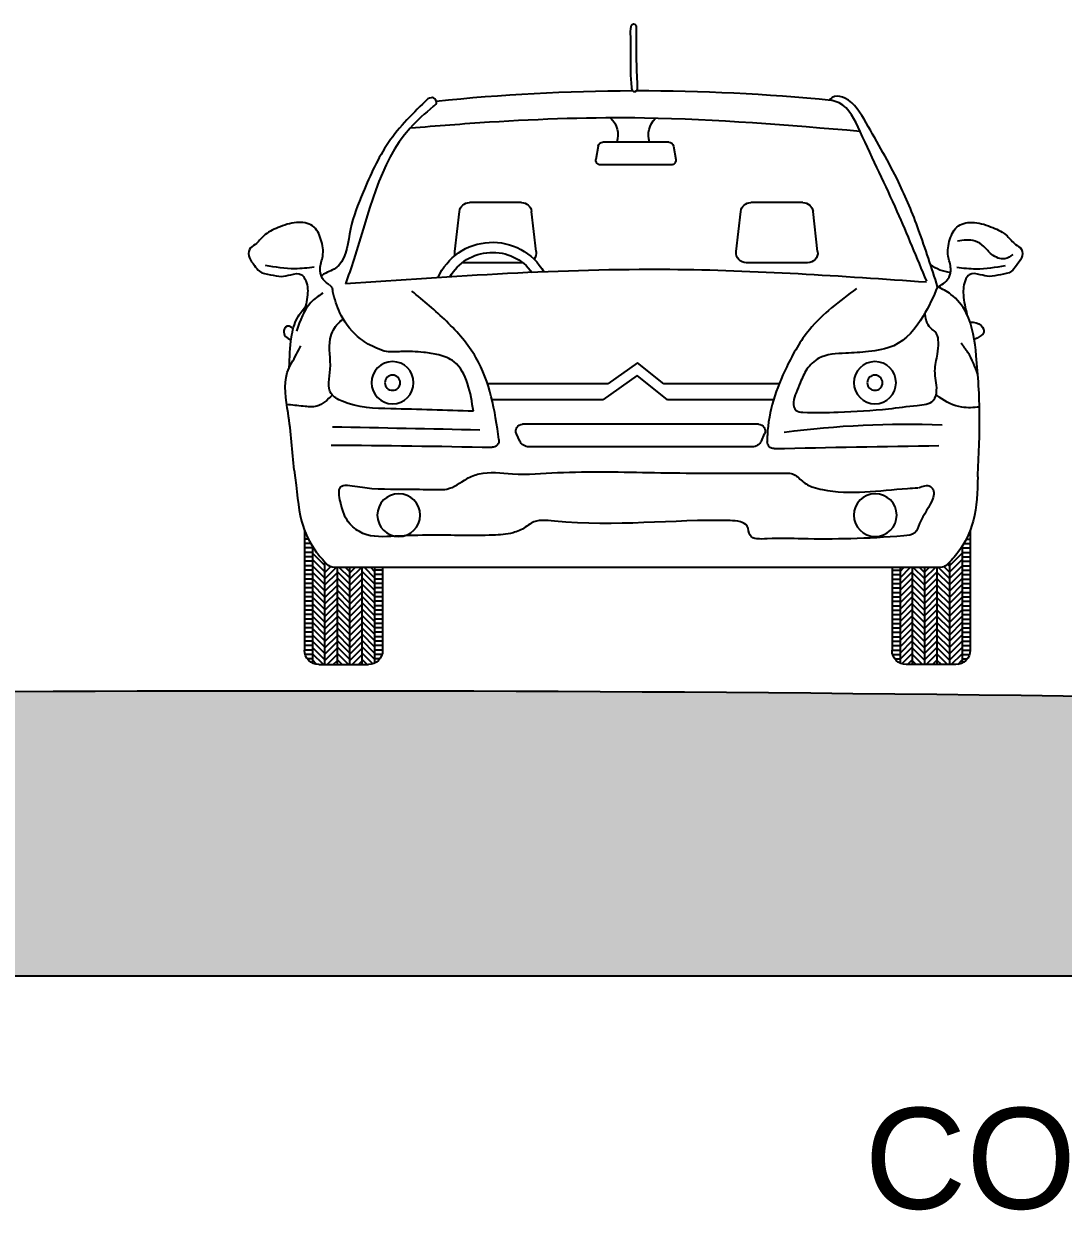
# Model space of a CAD drawing. Header units: inches. Extents: x -309 to 190, y -1585 to -1350.
# Drawn here: x -75.234 to -72.147, y -1440.254 to -1436.729 of the extents above; entities that cross this region are included whole.
import ezdxf

# ---------------------------------------------------------------- set-up
doc = ezdxf.new("R2010")
doc.units = ezdxf.units.IN
doc.header["$MEASUREMENT"] = 0
doc.layers.get('0').update_dxf_attribs({"color": 9, "linetype": 'CONTINUOUS'})
doc.layers.add('0.50', color=9, linetype='CONTINUOUS')
doc.layers.add('TEXTVENT', color=9, linetype='CONTINUOUS')
doc.styles.add('ARIAL', font='arial.ttf', dxfattribs={"height": 0.2249999940395355})

# ---------------------------------------------------------------- blocks, each defined once
blk = doc.blocks.new('*X74')
at = {"color": 0, "linetype": 'ByBlock'}
for p, q in [((19.33060135467, 4.125), (19.55594369800102, 4.125)), ((19.33060135467, 4), (19.55594369800102, 4)), ((19.33060135467, 3.875), (19.55594369800102, 3.875)), ((19.33060135467, 3.75), (19.55594369800102, 3.75)), ((19.33060135467, 3.625), (19.55594369800102, 3.625)), ((19.33060135467, 3.5), (19.55594369800102, 3.5)), ((19.33060135467, 3.375), (19.55594369800102, 3.375)), ((19.348580284076, 3.25), (19.55594369800102, 3.25)), ((19.41331365498576, 3.125), (19.55594369800102, 3.125))]:
    blk.add_line(p, q, dxfattribs=at)
blk = doc.blocks.new('Citroen forntal')
for p, q in [((-0.1227776967781438, -0.1670498579303512), (-0.1295987427072873, -0.2065731566368356)), ((-0.1090255270484022, -0.1554677771597142), (0.0871187369839959, -0.1554677771597142)), ((0.1008709067137374, -0.1670498579304933), (0.1076919526422557, -0.2065731566368356)), ((-0.1158465729776026, -0.2229020163670441), (0.0939397829125142, -0.2229020163670441)), ((-0.5073504252714544, -0.334780684394957), (-0.3525505828623636, -0.334780684394957)), ((0.3285008377501981, -0.334780684394957), (0.4833006801592888, -0.334780684394957)), ((-0.5509276680835457, -0.4805891459750456), (-0.5371522467692103, -0.3613380930142398)), ((-0.3089733400502723, -0.4805891459750456), (-0.3227487613646076, -0.3613380930142114)), ((0.2849235949381068, -0.4805891459750456), (0.2986990162524421, -0.3613380930142398)), ((0.5268779229713801, -0.4805891459750456), (0.5131025016570449, -0.3613380930142114)), ((-0.5211258465857896, -0.5140317373557935), (-0.3387751615480283, -0.5140317373557935)), ((0.3243624984798431, -0.5140317373557935), (0.4970761014736241, -0.5140317373557935)), ((-0.0942510503692802, -0.873724639415883), (-0.016126730656481, -0.8109902227406279)), ((-0.016126730656481, -0.8109902227406279), (0.0722272401638975, -0.8737246394158547)), ((-0.4365633655507395, -0.873724639415883), (-0.0942510503692802, -0.873724639415883)), ((-0.1050597332362031, -0.9208792666269972), (-0.015015038052411, -0.8485726987384509)), ((-0.015015038052411, -0.8485726987384509), (0.0868201702418219, -0.9208792666269688)), ((0.0722272401638975, -0.8737246394158547), (0.4293665825281892, -0.873724639415883)), ((-0.4200698019482161, -0.9208792666269972), (-0.1050597332362599, -0.9208792666269972)), ((0.0868201702418787, -0.9208792666269972), (0.4162755963616292, -0.9208792666269972)), ((-0.383647121972615, -1.043113049942689), (-0.3934887035309202, -1.021813883617198)), ((-0.375333149105586, -0.9934248524747886), (0.3257004181444358, -0.9934248524747602)), ((0.3340143910115216, -1.043113049942689), (0.3438559725698269, -1.021813883617198)), ((-0.3564137903344999, -1.060529503229275), (0.3067810593734066, -1.060529503229304)), ((-1.003803541660602, -1.307949410561121), (-1.003803541660602, -1.664836247683211)), ((-1.003724982708092, -1.308156586903095), (-1.003803541659863, -1.308156586903095)), ((-0.998331734236956, -1.321341841766098), (-1.003803541659863, -1.321341841766098)), ((-0.9921182729119096, -1.334527096629074), (-1.003803541659863, -1.334527096629074)), ((0.9614268521925736, -1.334527096629074), (0.9731121209405272, -1.334527096629074)), ((0.96764031351762, -1.321341841766098), (0.9731121209405272, -1.321341841766098)), ((0.9730335619887568, -1.308156586903095), (0.9731121209405272, -1.308156586903095)), ((0.9731121209412664, -1.307949410561121), (0.9731121209412664, -1.664836247683211)), ((-0.9849981518057688, -1.347712351492077), (-1.003803541659863, -1.347712351492077)), ((-0.9800339718346436, -1.360897606355081), (-1.003803541659863, -1.360897606355081)), ((-0.9800339718345868, -1.374082861218056), (-1.003803541659863, -1.374082861218056)), ((-0.9800339718346436, -1.35595662003584), (-0.9800339718346436, -1.702794352240431)), ((-0.9768837754076002, -1.360848523481593), (-0.9800339718339613, -1.35769832705526)), ((0.9461923546882643, -1.360848523481593), (0.9493425511146256, -1.35769832705526)), ((0.9493425511153076, -1.35595662003584), (0.9493425511153076, -1.702794352240431)), ((0.9493425511153076, -1.360897606355081), (0.9731121209405272, -1.360897606355081)), ((0.9493425511152508, -1.374082861218056), (0.9731121209405272, -1.374082861218056)), ((0.9543067310864329, -1.347712351492077), (0.9731121209405272, -1.347712351492077)), ((-0.9800339718345868, -1.38726811608106), (-1.003803541659863, -1.38726811608106)), ((-0.9800339718345868, -1.400453370944035), (-1.003803541659863, -1.400453370944063)), ((-0.9431297026472976, -1.413249362492337), (-0.9800339718339613, -1.376345093305843)), ((-0.9431297026472976, -1.431896128742977), (-0.9800339718339613, -1.394991859556427)), ((-0.9431297026472976, -1.707029063244789), (-0.9431297026472976, -1.402196995851767)), ((-0.9431297026459332, -1.414801542513146), (-0.9368938319822746, -1.408565671849515)), ((0.9124382819279616, -1.413249362492337), (0.9493425511146256, -1.376345093305843)), ((0.9124382819279616, -1.431896128742977), (0.9493425511146256, -1.394991859556427)), ((0.9124382819279616, -1.707029063244789), (0.9124382819279616, -1.402678692831273)), ((0.9493425511152508, -1.38726811608106), (0.9731121209405272, -1.38726811608106)), ((0.9493425511152508, -1.400453370944035), (0.9731121209405272, -1.400453370944063)), ((-0.9800339718346436, -1.413638625807038), (-1.003803541659863, -1.413638625807038)), ((-0.9800339718345868, -1.426823880670042), (-1.003803541659863, -1.426823880670042)), ((-0.9800339718346436, -1.440009135533045), (-1.003803541659863, -1.440009135533045)), ((-0.9431297026472976, -1.4506578888504), (-0.9800339718339613, -1.413753619664021)), ((-0.9431297026472976, -1.469304655101097), (-0.9800339718339613, -1.432400385914604)), ((-0.9431297026459332, -1.433448308763786), (-0.9260048757587356, -1.416323481876702)), ((-0.9431297026466154, -1.452095075015051), (-0.90970999832831, -1.418675370696917)), ((-0.9431297026466154, -1.470741841265635), (-0.9062254334599515, -1.433837572079028)), ((-0.9062254334599515, -1.707029063244789), (-0.9062254334599515, -1.418675370696917)), ((-0.8693211642719234, -1.468526128473598), (-0.9062254334599515, -1.431621859285314)), ((-0.8693211642719234, -1.449879362222759), (-0.9005251557977658, -1.418675370696917)), ((-0.8693211642719234, -1.431232595972176), (-0.8818783895470687, -1.418675370696945)), ((-0.8693211642725486, -1.707029063244789), (-0.8693211642725486, -1.418675370696917)), ((-0.8693211642725486, -1.452988595500301), (-0.8350079394691647, -1.418675370696888)), ((-0.8693211642725486, -1.434341829249717), (-0.8536547057197481, -1.418675370696917)), ((-0.8693211642725486, -1.471635361750884), (-0.8324168950857711, -1.434731092564305)), ((-0.8324168950852026, -1.707029063244789), (-0.8324168950852026, -1.418675370696917)), ((-0.7955126258966061, -1.467747601847349), (-0.8324168950845205, -1.430843332659179)), ((-0.7955126258966061, -1.44910083559651), (-0.8259380907962282, -1.418675370696917)), ((-0.7955126258966061, -1.430454069345927), (-0.8072913245455309, -1.418675370696945)), ((-0.7955126258978567, -1.418675370696917), (-0.7955126258978567, -1.702794352240431)), ((-0.7717430560706476, -1.426823880670013), (-0.7955126258966061, -1.426823880670013)), ((-0.7717430560706476, -1.440009135533017), (-0.7955126258966061, -1.440009135533017)), ((-0.7717430560718981, -1.418675370696917), (-0.7717430560718981, -1.664836247683211)), ((0.7410516353525624, -1.418675370696917), (0.7410516353525624, -1.664836247683211)), ((0.7410516353513117, -1.426823880670013), (0.7648212051772703, -1.426823880670013)), ((0.7410516353513117, -1.440009135533017), (0.7648212051772703, -1.440009135533017)), ((0.7648212051785209, -1.418675370696917), (0.7648212051785209, -1.702794352240431)), ((0.7648212051772703, -1.44910083559651), (0.7952466700768924, -1.418675370696917)), ((0.7648212051772703, -1.430454069345927), (0.7765999038261953, -1.418675370696945)), ((0.7648212051772703, -1.467747601847349), (0.8017254743651847, -1.430843332659179)), ((0.8017254743658668, -1.707029063244789), (0.8017254743658668, -1.418675370696917)), ((0.8386297435532128, -1.471635361750884), (0.8017254743664352, -1.434731092564305)), ((0.8386297435532128, -1.452988595500301), (0.8043165187498289, -1.418675370696888)), ((0.8386297435532128, -1.434341829249717), (0.8229632850004122, -1.418675370696917)), ((0.8386297435532128, -1.707029063244789), (0.8386297435532128, -1.418675370696917)), ((0.8386297435525875, -1.431232595972176), (0.8511869688277329, -1.418675370696945)), ((0.8386297435525875, -1.449879362222759), (0.8698337350784299, -1.418675370696917)), ((0.8386297435525875, -1.468526128473598), (0.8755340127406157, -1.431621859285314)), ((0.8755340127406157, -1.707029063244789), (0.8755340127406157, -1.418675370696917)), ((0.9124382819272796, -1.470741841265635), (0.8755340127406157, -1.433837572079028)), ((0.9124382819272796, -1.452095075015051), (0.8790185776089742, -1.418675370696917)), ((0.9124382819265974, -1.433448308763786), (0.895570154542156, -1.416580181379458)), ((0.9124382819279616, -1.4506578888504), (0.9493425511146256, -1.413753619664021)), ((0.9124382819279616, -1.469304655101097), (0.9493425511146256, -1.432400385914604)), ((0.9493425511153076, -1.413638625807038), (0.9731121209405272, -1.413638625807038)), ((0.9493425511152508, -1.426823880670042), (0.9731121209405272, -1.426823880670042)), ((0.9493425511153076, -1.440009135533045), (0.9731121209405272, -1.440009135533045)), ((-0.9800339718339613, -1.453194390396021), (-1.003803541659863, -1.453194390396021)), ((-0.9800339718339613, -1.466379645259024), (-1.003803541659863, -1.466379645259024)), ((-0.9800339718339613, -1.479564900121999), (-1.003803541659863, -1.479564900121999)), ((-0.9431297026472976, -1.487951421351738), (-0.9800339718339613, -1.451047152165187)), ((-0.9431297026472976, -1.506598187602179), (-0.9800339718339613, -1.469693918415799)), ((-0.9431297026466154, -1.489388607516218), (-0.9062254334598948, -1.452484338329554)), ((-0.9431297026466154, -1.508150367623812), (-0.9062254334599515, -1.471246098437319)), ((-0.8693211642719234, -1.487172894724182), (-0.9062254334600084, -1.450268625536125)), ((-0.8693211642719234, -1.505819660975021), (-0.9062254334599515, -1.468915391786737)), ((-0.8693211642725486, -1.490282128001496), (-0.8324168950857711, -1.453377858814775)), ((-0.8693211642725486, -1.508928894252079), (-0.8324168950852026, -1.472024625064733)), ((-0.7955126258966061, -1.486394368097933), (-0.8324168950845773, -1.449490098910018)), ((-0.7955126258966061, -1.505041134348516), (-0.8324168950839521, -1.46813686516117)), ((-0.7717430560706476, -1.453194390396021), (-0.7955126258966061, -1.453194390396021)), ((-0.7717430560706476, -1.466379645259024), (-0.7955126258966061, -1.466379645259024)), ((-0.7717430560706476, -1.479564900121999), (-0.7955126258966061, -1.479564900121999)), ((0.7410516353513117, -1.453194390396021), (0.7648212051772703, -1.453194390396021)), ((0.7410516353513117, -1.466379645259024), (0.7648212051772703, -1.466379645259024)), ((0.7410516353513117, -1.479564900121999), (0.7648212051772703, -1.479564900121999)), ((0.7648212051772703, -1.486394368097933), (0.8017254743652416, -1.449490098910018)), ((0.7648212051772703, -1.505041134348516), (0.8017254743646162, -1.46813686516117)), ((0.8386297435532128, -1.490282128001496), (0.8017254743664352, -1.453377858814775)), ((0.8386297435532128, -1.508928894252079), (0.8017254743658668, -1.472024625064733)), ((0.8386297435525875, -1.487172894724182), (0.8755340127406726, -1.450268625536125)), ((0.8386297435525875, -1.505819660975021), (0.8755340127406157, -1.468915391786737)), ((0.9124382819272796, -1.489388607516218), (0.8755340127405588, -1.452484338329554)), ((0.9124382819272796, -1.508150367623812), (0.8755340127406157, -1.471246098437319)), ((0.9124382819279616, -1.487951421351738), (0.9493425511146256, -1.451047152165187)), ((0.9124382819279616, -1.506598187602179), (0.9493425511146256, -1.469693918415799)), ((0.9493425511146256, -1.453194390396021), (0.9731121209405272, -1.453194390396021)), ((0.9493425511146256, -1.466379645259024), (0.9731121209405272, -1.466379645259024)), ((0.9493425511146256, -1.479564900121999), (0.9731121209405272, -1.479564900121999)), ((-0.9800339718339613, -1.492750154985003), (-1.003803541659863, -1.492750154985003)), ((-0.9800339718339613, -1.505935409848007), (-1.003803541659863, -1.505935409848007)), ((-0.9431297026472976, -1.525244953852876), (-0.9800339718339613, -1.488340684666383)), ((-0.9431297026472976, -1.543891720103516), (-0.9800339718339613, -1.506987450916966)), ((-0.9431297026466154, -1.526797133874396), (-0.9062254334599515, -1.489892864687789)), ((-0.9431297026466154, -1.545443900124979), (-0.9062254334598948, -1.508539630938315)), ((-0.8693211642719234, -1.524466427225604), (-0.9062254334600084, -1.487562158037547)), ((-0.8693211642712412, -1.543113193477125), (-0.9062254334592694, -1.506208924288841)), ((-0.8693211642725486, -1.527575660502662), (-0.8324168950857711, -1.490671391316084)), ((-0.8693211642725486, -1.546222426753274), (-0.8324168950857711, -1.509318157566553)), ((-0.7955126258972314, -1.523687900598474), (-0.8324168950851458, -1.486783631410304)), ((-0.7955126258972314, -1.542334666849058), (-0.8324168950852026, -1.505430397661143)), ((-0.7717430560706476, -1.492750154985003), (-0.7955126258966061, -1.492750154985003)), ((-0.7717430560706476, -1.505935409848007), (-0.7955126258966061, -1.505935409848007)), ((0.7410516353513117, -1.492750154985003), (0.7648212051772703, -1.492750154985003)), ((0.7410516353513117, -1.505935409848007), (0.7648212051772703, -1.505935409848007)), ((0.7648212051778956, -1.523687900598474), (0.8017254743658099, -1.486783631410304)), ((0.7648212051778956, -1.542334666849058), (0.8017254743658668, -1.505430397661143)), ((0.8386297435532128, -1.527575660502662), (0.8017254743664352, -1.490671391316084)), ((0.8386297435532128, -1.546222426753274), (0.8017254743664352, -1.509318157566553)), ((0.8386297435525875, -1.524466427225604), (0.8755340127406726, -1.487562158037547)), ((0.8386297435519054, -1.543113193477125), (0.8755340127399335, -1.506208924288841)), ((0.9124382819272796, -1.526797133874396), (0.8755340127406157, -1.489892864687789)), ((0.9124382819272796, -1.545443900124979), (0.8755340127405588, -1.508539630938315)), ((0.9124382819279616, -1.525244953852876), (0.9493425511146256, -1.488340684666383)), ((0.9124382819279616, -1.543891720103516), (0.9493425511146256, -1.506987450916966)), ((0.9493425511146256, -1.492750154985003), (0.9731121209405272, -1.492750154985003)), ((0.9493425511146256, -1.505935409848007), (0.9731121209405272, -1.505935409848007)), ((-0.9800339718339613, -1.519120664710982), (-1.003803541659863, -1.519120664710982)), ((-0.9800339718339613, -1.532305919573985), (-1.003803541659863, -1.532305919573985)), ((-0.9800339718339613, -1.545491174436961), (-1.003803541659863, -1.545491174436961)), ((-0.9431297026466154, -1.562538486354924), (-0.9800339718339613, -1.525634217167578)), ((-0.9431297026466154, -1.581185252605507), (-0.9800339718339613, -1.544280983418161)), ((-0.9431297026466154, -1.564090666375591), (-0.9062254334599515, -1.527186397189097)), ((-0.9431297026466154, -1.582737432626174), (-0.9062254334599515, -1.545833163439567)), ((-0.8693211642712412, -1.561759959727709), (-0.9062254334593262, -1.524855690539652)), ((-0.8693211642719234, -1.580406725977866), (-0.9062254334599515, -1.543502456789582)), ((-0.8693211642725486, -1.564869193003858), (-0.8324168950852026, -1.527964923816512)), ((-0.8693211642719234, -1.583515959253816), (-0.8324168950851458, -1.546611690067237)), ((-0.7955126258972314, -1.560981433099641), (-0.8324168950845773, -1.524077163912295)), ((-0.7955126258972314, -1.579628199350224), (-0.8324168950851458, -1.542723930162054)), ((-0.7717430560706476, -1.519120664710982), (-0.7955126258966061, -1.519120664710982)), ((-0.7717430560706476, -1.532305919573985), (-0.7955126258966061, -1.532305919573985)), ((-0.7717430560706476, -1.545491174436989), (-0.7955126258966061, -1.545491174436989)), ((0.7410516353513117, -1.519120664710982), (0.7648212051772703, -1.519120664710982)), ((0.7410516353513117, -1.532305919573985), (0.7648212051772703, -1.532305919573985)), ((0.7410516353513117, -1.545491174436989), (0.7648212051772703, -1.545491174436989)), ((0.7648212051778956, -1.560981433099641), (0.8017254743652416, -1.524077163912295)), ((0.7648212051778956, -1.579628199350224), (0.8017254743658099, -1.542723930162054)), ((0.8386297435532128, -1.564869193003858), (0.8017254743658668, -1.527964923816512)), ((0.8386297435525875, -1.583515959253816), (0.8017254743658099, -1.546611690067237)), ((0.8386297435519054, -1.561759959727709), (0.8755340127399904, -1.524855690539652)), ((0.8386297435525875, -1.580406725977866), (0.8755340127406157, -1.543502456789582)), ((0.9124382819272796, -1.564090666375591), (0.8755340127406157, -1.527186397189097)), ((0.9124382819272796, -1.582737432626174), (0.8755340127406157, -1.545833163439567)), ((0.9124382819272796, -1.562538486354924), (0.9493425511146256, -1.525634217167578)), ((0.9124382819272796, -1.581185252605507), (0.9493425511146256, -1.544280983418161)), ((0.9493425511146256, -1.519120664710982), (0.9731121209405272, -1.519120664710982)), ((0.9493425511146256, -1.532305919573985), (0.9731121209405272, -1.532305919573985)), ((0.9493425511146256, -1.545491174436961), (0.9731121209405272, -1.545491174436961)), ((-0.9800339718339613, -1.558676429299964), (-1.003803541659863, -1.558676429299964)), ((-0.9800339718339613, -1.571861684162968), (-1.003803541659863, -1.571861684162968)), ((-0.9800339718339613, -1.585046939025943), (-1.003803541659863, -1.585046939025943)), ((-0.9431297026466154, -1.599832018856091), (-0.9800339718339613, -1.562927749668745)), ((-0.9431297026466154, -1.618478785106702), (-0.9800339718339613, -1.581574515919328)), ((-0.9431297026466154, -1.601384198876758), (-0.9062254334598948, -1.564479929690094)), ((-0.9431297026466154, -1.620030965127369), (-0.9062254334592694, -1.583126695939995)), ((-0.8693211642719234, -1.599053492228449), (-0.9062254334600084, -1.562149223040393)), ((-0.8693211642719234, -1.617700258479032), (-0.9062254334592694, -1.580795989291686)), ((-0.8693211642719234, -1.602162725504427), (-0.8324168950851458, -1.565258456317707)), ((-0.8693211642719234, -1.620809491755011), (-0.8324168950845773, -1.583905222567665)), ((-0.7955126258972314, -1.598274965600808), (-0.8324168950852026, -1.561370696412893)), ((-0.7955126258972314, -1.616921731851391), (-0.8324168950845773, -1.580017462664045)), ((-0.7717430560706476, -1.558676429299964), (-0.7955126258966061, -1.558676429299964)), ((-0.7736395102016899, -1.571861684162968), (-0.7955126258966061, -1.571861684162968)), ((0.7410516353513117, -1.558676429299964), (0.7648212051772703, -1.558676429299964)), ((0.7429480894823542, -1.571861684162968), (0.7648212051772703, -1.571861684162968)), ((0.7648212051778956, -1.598274965600808), (0.8017254743658668, -1.561370696412893)), ((0.7648212051778956, -1.616921731851391), (0.8017254743652416, -1.580017462664045)), ((0.8386297435525875, -1.602162725504427), (0.8017254743658099, -1.565258456317707)), ((0.8386297435525875, -1.620809491755011), (0.8017254743652416, -1.583905222567665)), ((0.8386297435525875, -1.599053492228449), (0.8755340127406726, -1.562149223040393)), ((0.8386297435525875, -1.617700258479032), (0.8755340127399335, -1.580795989291686)), ((0.9124382819272796, -1.601384198876758), (0.8755340127405588, -1.564479929690094)), ((0.9124382819272796, -1.620030965127369), (0.8755340127399335, -1.583126695939995)), ((0.9124382819272796, -1.599832018856091), (0.9493425511146256, -1.562927749668745)), ((0.9124382819272796, -1.618478785106702), (0.9493425511146256, -1.581574515919328)), ((0.9493425511146256, -1.558676429299964), (0.9731121209405272, -1.558676429299964)), ((0.9493425511146256, -1.571861684162968), (0.9731121209405272, -1.571861684162968)), ((0.9493425511146256, -1.585046939025943), (0.9731121209405272, -1.585046939025943)), ((-0.9800339718339613, -1.598232193888946), (-1.003803541659863, -1.598232193888946)), ((-0.9800339718339613, -1.61141744875195), (-1.003803541659863, -1.61141744875195)), ((-0.9431297026466154, -1.637125551357286), (-0.9800339718339613, -1.60022128216994)), ((-0.9431297026466154, -1.655772317607869), (-0.9800339718339613, -1.618868048420523)), ((-0.9431297026466154, -1.638677731377953), (-0.9062254334592694, -1.601773462190607)), ((-0.9431297026466154, -1.657324497628536), (-0.9062254334592694, -1.62042022844119)), ((-0.8693211642719234, -1.636347024729644), (-0.9062254334592694, -1.59944275554227)), ((-0.8693211642719234, -1.654993790980228), (-0.9062254334592694, -1.618089521792882)), ((-0.8693211642719234, -1.639456258005594), (-0.8324168950845773, -1.602551988818248)), ((-0.8693211642719234, -1.658103024256178), (-0.8324168950845773, -1.621198755068832)), ((-0.7955126258972314, -1.635568498101974), (-0.8324168950845773, -1.598664228914628)), ((-0.7955126258972314, -1.654215264352586), (-0.8324168950845773, -1.617310995165212)), ((0.7648212051778956, -1.635568498101974), (0.8017254743652416, -1.598664228914628)), ((0.7648212051778956, -1.654215264352586), (0.8017254743652416, -1.617310995165212)), ((0.8386297435525875, -1.639456258005594), (0.8017254743652416, -1.602551988818248)), ((0.8386297435525875, -1.658103024256178), (0.8017254743652416, -1.621198755068832)), ((0.8386297435525875, -1.636347024729644), (0.8755340127399335, -1.59944275554227)), ((0.8386297435525875, -1.654993790980228), (0.8755340127399335, -1.618089521792882)), ((0.9124382819272796, -1.638677731377953), (0.8755340127399335, -1.601773462190607)), ((0.9124382819272796, -1.657324497628536), (0.8755340127399335, -1.62042022844119)), ((0.9124382819272796, -1.637125551357286), (0.9493425511146256, -1.60022128216994)), ((0.9124382819272796, -1.655772317607869), (0.9493425511146256, -1.618868048420523)), ((0.9493425511146256, -1.598232193888946), (0.9731121209405272, -1.598232193888946)), ((0.9493425511146256, -1.61141744875195), (0.9731121209405272, -1.61141744875195)), ((-0.9800339718339613, -1.624602703614925), (-1.003803541659863, -1.624602703614925)), ((-0.9800339718339613, -1.637787958477929), (-1.003803541659863, -1.637787958477929)), ((-0.9800339718339613, -1.650973213340932), (-1.003803541659863, -1.650973213340932)), ((-0.9431297026466154, -1.674419083858452), (-0.9800339718339613, -1.637514814671106)), ((-0.9431297026466154, -1.693065850109064), (-0.9800339718339613, -1.65616158092169)), ((-0.9431297026466154, -1.675971263879119), (-0.9062254334592694, -1.639066994691773)), ((-0.8693211642719234, -1.673640557230811), (-0.9062254334592694, -1.636736288043465)), ((-0.8693211642719234, -1.692287323481394), (-0.9062254334592694, -1.655383054294048)), ((-0.8693211642719234, -1.676749790506789), (-0.8324168950845773, -1.639845521319415)), ((-0.7955126258972314, -1.67286203060317), (-0.8324168950845773, -1.635957761415824)), ((-0.7955126258972314, -1.691508796853753), (-0.8324168950845773, -1.654604527666407)), ((0.7648212051778956, -1.67286203060317), (0.8017254743652416, -1.635957761415824)), ((0.7648212051778956, -1.691508796853753), (0.8017254743652416, -1.654604527666407)), ((0.8386297435525875, -1.676749790506789), (0.8017254743652416, -1.639845521319415)), ((0.8386297435525875, -1.673640557230811), (0.8755340127399335, -1.636736288043465)), ((0.8386297435525875, -1.692287323481394), (0.8755340127399335, -1.655383054294048)), ((0.9124382819272796, -1.675971263879119), (0.8755340127399335, -1.639066994691773)), ((0.9124382819272796, -1.674419083858452), (0.9493425511146256, -1.637514814671106)), ((0.9124382819272796, -1.693065850109064), (0.9493425511146256, -1.65616158092169)), ((0.9493425511146256, -1.624602703614925), (0.9731121209405272, -1.624602703614925)), ((0.9493425511146256, -1.637787958477929), (0.9731121209405272, -1.637787958477929)), ((0.9493425511146256, -1.650973213340932), (0.9731121209405272, -1.650973213340932)), ((-0.9800339718339613, -1.664158468203908), (-1.003803541659863, -1.664158468203908)), ((-0.9800339718339613, -1.677343723066911), (-1.00190708752882, -1.677343723066911)), ((-0.9800339718339613, -1.690528977929886), (-0.9950788795801486, -1.690528977929886)), ((-0.9478132557614458, -1.707029063244789), (-0.9800339718339613, -1.674808347172302)), ((-0.9431297026466154, -1.694618030129731), (-0.9062254334592694, -1.657713760942357)), ((-0.9368939695110612, -1.707029063244789), (-0.9062254334592694, -1.676360527192969)), ((-0.8732261907591123, -1.707029063244789), (-0.9062254334592694, -1.674029820544632)), ((-0.8693211642719234, -1.695396556757373), (-0.8324168950845773, -1.658492287570027)), ((-0.8623069045087277, -1.707029063244789), (-0.8324168950845773, -1.67713905382061)), ((-0.8007518355577191, -1.70491635344382), (-0.8324168950845773, -1.67325129391699)), ((0.7700604148383832, -1.70491635344382), (0.8017254743652416, -1.67325129391699)), ((0.8386297435525875, -1.695396556757373), (0.8017254743652416, -1.658492287570027)), ((0.8316154837893918, -1.707029063244789), (0.8017254743652416, -1.67713905382061)), ((0.8425347700397765, -1.707029063244789), (0.8755340127399335, -1.674029820544632)), ((0.9124382819272796, -1.694618030129731), (0.8755340127399335, -1.657713760942357)), ((0.9062025487917252, -1.707029063244789), (0.8755340127399335, -1.676360527192969)), ((0.91712183504211, -1.707029063244789), (0.9493425511146256, -1.674808347172302)), ((0.9493425511146256, -1.664158468203908), (0.9731121209405272, -1.664158468203908)), ((0.9493425511146256, -1.677343723066911), (0.9712156668094848, -1.677343723066911)), ((0.9493425511146256, -1.690528977929886), (0.9643874588608128, -1.690528977929886)), ((-0.9667775785164848, -1.706711506740333), (-0.9800339718339613, -1.693455113422885)), ((-0.9616107260990248, -1.707029063244789), (-0.8139358716334754, -1.707029063244789)), ((-0.9182472032604778, -1.707029063244789), (-0.9062254334592694, -1.695007293443552)), ((-0.8918729570096957, -1.707029063244789), (-0.9062254334592694, -1.692676586795244)), ((-0.8436601382581443, -1.707029063244789), (-0.8324168950845773, -1.695785820071193)), ((-0.8172858920073622, -1.707029063244789), (-0.8324168950845773, -1.691898060167574)), ((0.9309193053796888, -1.707029063244789), (0.7832444509141397, -1.707029063244789)), ((0.7865944712880264, -1.707029063244789), (0.8017254743652416, -1.691898060167574)), ((0.8129687175388085, -1.707029063244789), (0.8017254743652416, -1.695785820071193)), ((0.8611815362903598, -1.707029063244789), (0.8755340127399335, -1.692676586795244)), ((0.8875557825411419, -1.707029063244789), (0.8755340127399335, -1.695007293443552)), ((0.9360861577971491, -1.706711506740333), (0.9493425511146256, -1.693455113422885))]:
    blk.add_line(p, q)
for centre, radius in [((-0.7210107601442246, -0.8699422653643863), 0.0626668042883675), ((0.711606982075864, -0.8699422653643863), 0.0626668042883675), ((-0.7210107601442246, -0.8699422653643863), 0.0226267419162397), ((0.711606982075864, -0.8699422653643863), 0.0226267419162397), ((-0.7220291856608015, -1.263353226849091), 0.0637465913572532), ((0.6931203250578621, -1.263353226849091), 0.0637465913572532)]:
    blk.add_circle(centre, radius)
for centre, radius, start, end in [((-0.0205691939353869, -5.809426827288719), 5.80717955988939, 89.9265594707329, 95.63802756825822), ((-0.0205691939353869, -5.809426827288719), 5.80717955988939, 84.04541888417064, 89.80729963097114), ((-0.1158193116804114, -0.1335238047131497), 0.067651848389955, 341.0728196446722, 46.33530309417135), ((0.1099236961896395, -0.1335238047131497), 0.067651848389955, 132.2587826975463, 198.9271803553278), ((-0.1090255270484022, -0.1694232474098669), 0.0139554702503414, 90, 170.2081832401887), ((0.0871187369839959, -0.1694232474098669), 0.0139554702503414, 9.791816760108398, 90), ((-0.1158465729776026, -0.2089465461165503), 0.0139554702503414, 170.2081832398915, 270), ((0.0939397829125142, -0.2089465461165503), 0.0139554702503414, 270, 9.791816760478932), ((-0.5073504252714544, -0.3647806843949581), 0.03, 90, 173.410618668425), ((-0.3525505828623636, -0.3647806843949581), 0.03, 6.589381331606082, 90), ((0.3285008377501981, -0.3647806843949581), 0.03, 90, 173.410618668425), ((0.4833006801592888, -0.3647806843949581), 0.03, 6.589381331606082, 90), ((0.4149337293247868, -0.6295223534780803), 0.1767693096974756, 23.90209378498663, 149.9511542865347), ((-0.5211258465857896, -0.4840317373557923), 0.03, 173.4106186683939, 270), ((-0.3387751615480283, -0.4840317373557923), 0.03, 270, 6.589381331606082), ((0.3147254164358628, -0.4840317373557923), 0.03, 173.4106186683939, 219.2213099318984), ((0.4149337293247868, -0.6295223534780803), 0.1467693096974756, 30.19120907192742, 143.6305107818313), ((0.4970761014736241, -0.4840317373557923), 0.03, 344.5945240107008, 6.589381331606082), ((-0.9562342852823348, -0.4286646630982887), 0.1145479899244426, 275.2798324122305, 307.7048095164491), ((0.4970761014736241, -0.4840317373557923), 0.03, 270, 284.0345183788894), ((0.9097573984308268, -0.5960731971871099), 0.02, 124.2213207983235, 168.1679690470522), ((-0.8127321603734571, -3.732134580925617), 2.739009579499191, 82.42909120962362, 92.25095622255985), ((-0.375333149105586, -1.013424852474798), 0.02, 90, 204.7999668432663), ((0.3257004181444927, -1.013424852474798), 0.02, 335.2000331567351, 90), ((4.228276753529769, -172.6541012434567), 171.6858808387858, 91.11415285374734, 91.26021696250305), ((-1.519621737731711, -48.75213238438158), 47.69911025142766, 88.681026635657, 89.26918780265135), ((-0.4212044200603487, -1.045665709682737), 0.02, 268.6810266355756, 359.8309346556663), ((-0.3564137903344999, -1.030529503229274), 0.03, 204.7999668428219, 270), ((0.3067810593734066, -1.030529503229274), 0.03, 270, 335.2000331571767), ((0.4154380740534976, -1.041829751905765), 0.02, 172.1097382639207, 271.245369042734), ((1.095868459978703, -32.34150720175435), 31.28707258711251, 90.37045656969048, 91.24536905192059), ((0.8845555487482101, -1.38867537069737), 0.03, 270.0000000006514, 317.2749699424586), ((-0.9143609095885948, -1.388675370696574), 0.03, 225.0135688622163, 269.9999999992412), ((-0.9616107260990248, -1.664836247683211), 0.042192815561579, 180, 270), ((-0.8139358716334754, -1.664836247683211), 0.042192815561579, 270, 0), ((0.7832444509141397, -1.664836247683211), 0.042192815561579, 180, 270), ((0.9309193053796888, -1.664836247683211), 0.042192815561579, 270, 0)]:
    blk.add_arc(centre, radius, start, end)
for points in [[(-0.0153064308834132, 0.0078483837492627), (-0.0122941137901762, -0.0034351491831046), (-0.0070224729580559, -0.0064440897028533), (-0.0025038827595836, -0.0041873783298456), (0.0012615422465956, 0.0070961306697654), (0.0035208087061847, 0.1033822273026317), (0.0042739166191268, 0.1582954097381162), (0.0027677580724799, 0.1883848149358869), (-0.0002446163000513, 0.194402695975441), (-0.0077755235917039, 0.195154925122182), (-0.0115410058771772, 0.1898892732293973), (-0.0122941137901762, 0.1808624516700661), (-0.0130471644238242, 0.0574958903592062), (-0.0153064308834132, 0.005591672376254999)], [(-0.8748956003331045, -0.5687033190392583), (-0.787342566786208, -0.3613136403652959), (-0.6772759140436051, -0.1239399083023898), (-0.6147380002076375, -0.0389851142998339), (-0.5910863563682938, -0.0303399956027022)], [(0.5914544799624082, -0.0493807435273936), (0.5814484206221664, -0.0393860590644408), (0.5889529794471855, -0.024394032369969), (0.6064635976123895, -0.0268927034857143)], [(0.5914544799624082, -0.0493807435273936), (0.6597152260397366, -0.1136634929828233), (0.8265969030976521, -0.5041388147945156), (0.8516120800878751, -0.5766002771510728)], [(-0.9112720070403384, -0.5840962904983087), (-0.9412901850610068, -0.5566109082251103), (-0.9462931860915093, -0.5316241970676856), (-0.9387886845457842, -0.4941441303315344), (-0.9437916855762865, -0.4441707319493844), (-0.9688068625665096, -0.4041919940974879), (-1.016335658752439, -0.3941973096345349), (-1.071368956484093, -0.4091893363289785), (-1.113894751639577, -0.4341760474864316), (-1.138909871350563, -0.4591627586438563), (-1.156420489515767, -0.4741547614056004), (-1.156420489515767, -0.499141472563025), (-1.141411371865785, -0.5216295126047044), (-1.126402311495098, -0.5391202104149216), (-1.093882632959093, -0.5491148948778743), (-1.061362897143908, -0.554112237109365), (-1.033846219638405, -0.5491148948778743), (-1.001326541102457, -0.5491148948778743), (-0.9913204817622158, -0.5616082504566009), (-0.9838159229371968, -0.6090830016557334), (-0.9943705361288266, -0.6674860459777392)], [(-1.130648710576735, -0.4886958957604861), (-1.107133219575018, -0.5017452082950628), (-1.067940734572118, -0.4886958957604861), (-1.044425243570401, -0.4652071331982768), (-1.018296901142093, -0.449547958156785), (-0.9660402735646584, -0.449547958156785)], [(-0.9638038042567132, -0.5266268548361951), (-1.021338659782941, -0.5316241970676856), (-1.108891693329837, -0.5216295126047044)], [(0.9441681146652172, -0.5266268548361951), (1.001702970191445, -0.5316241970676856), (1.089256003738341, -0.5216295126047044)], [(-0.8744334138599469, -0.5716029349195823), (-0.111471288928044, -0.5341228681834309), (0.8516120800878751, -0.5766002771511012)], [(-1.026370758685288, -1.149718449133359), (-1.031949130037105, -0.9673904388783682), (-1.02194307069692, -0.7899847896605934), (-0.9919248926761952, -0.662552586690424), (-0.9468975970054316, -0.6075818221440556), (-0.9071756796600992, -0.5849195040759981)], [(-0.9071756796600992, -0.5849195040759128), (-0.8643476217683314, -0.6725472711533769), (-0.7767945882214349, -0.7600007602044059), (-0.7017491145300028, -0.7774914580145947), (-0.6342081996635898, -0.7824888002460852), (-0.5541597249416556, -0.7974808030078293), (-0.5191384886111905, -0.8299635275124899), (-0.4991263699307071, -0.8699422653643863), (-0.4866188100752425, -0.8999263187533016), (-0.4791142512502802, -0.9274117010264716), (-0.4866188100752425, -0.9523984121838964), (-0.5066309287557261, -0.957395754415387), (-0.6116945804678835, -0.957395754415387), (-0.7617854705714536, -0.9474010699524342), (-0.8468370036030705, -0.9374063854894528), (-0.8943657997890568, -0.9224143587949812), (-0.9043718591292416, -0.8924303054060658), (-0.8993688008195022, -0.8349608697439805), (-0.9068733596445212, -0.7849874713618306), (-0.909374860159744, -0.7500060757414247), (-0.9043718591292416, -0.725019364584), (-0.881858182654298, -0.7025313245423206), (-0.8699791155588626, -0.6629083953693568)], [(0.9191529949542881, -0.6040856594242427), (0.9541741740055159, -0.6315710416974128), (0.9966999691609431, -0.7165258356999687)], [(-1.026771311908873, -0.8452682076118379), (-0.9969278937066404, -0.7799901291303399), (-0.9769157750262139, -0.7525047468571701)], [(1.004284203458041, -1.129804037468971), (1.021794821623245, -0.9598944255311324), (1.024296322138525, -0.839958211975471), (0.9967797019123168, -0.7849874713618306), (0.984272084777558, -0.7600007602044059)], [(0.8907760865570253, -0.9067237355992006), (0.936743345870866, -0.9399050566051982), (0.9767675832318332, -0.9399050566051982), (1.026797879933042, -0.9349077143737076)], [(-0.8501868674662773, -1.1822189077794), (-0.8862876463001612, -1.178612941765834), (-0.89531279804919, -1.191233834779666), (-0.8935077562435367, -1.21106665982063), (-0.8537969510775837, -1.288595036809454), (-0.8393566739115954, -1.315639793877551), (-0.8068659786889611, -1.324654720877816), (-0.5054246844950967, -1.333669647878082), (-0.4007324888839321, -1.333669647878082), (-0.3501914901632972, -1.322851749837383), (-0.3411662811349743, -1.295806968836586), (-0.3213108785519694, -1.283186075822754), (-0.2906252251350452, -1.279580109809188), (0.2310306538358873, -1.281383080849622), (0.2996220706131112, -1.286792041836321), (0.3176724313904629, -1.299412934850153), (0.3537732102244036, -1.315639793877551), (0.4133394179733046, -1.322851749837383), (0.595648239390016, -1.322851749837383), (0.7047861532641378, -1.326023286382564), (0.7996175051953855, -1.317442788850684), (0.8375232685557421, -1.290398007849887), (0.866403880167013, -1.223687552834462), (0.866403880167013, -1.180415912806267), (0.8158628241670839, -1.178612941765834), (0.6642396561672969, -1.185824873792967), (0.5757928368070679, -1.187627868766099), (0.5505223088071034, -1.185824873792967), (0.4909560437788514, -1.155174126778604), (0.4548553222242049, -1.140750238791639), (0.3555782520299999, -1.140750238791639), (0.2220054448075643, -1.137144272778073), (-0.0668005567466707, -1.137144272778073), (-0.3646317673292856, -1.138947267751206), (-0.4566886703008209, -1.138947267751206), (-0.4765440728838258, -1.140750238791639), (-0.5054246844950967, -1.162386058805708), (-0.5379153797176742, -1.180415912806267), (-0.5649909495232919, -1.187627868766099), (-0.8176961722437, -1.184021878819834), (-0.8483818256606241, -1.1822189077794)]]:
    blk.add_spline(points, degree=3)
for points, knots in [([(-0.9071756796600992, -0.5849195040759981), (-0.8892254496191185, -0.52839095336671), (-0.8557092851402786, -0.4228424339886204), (-0.7878463031685214, -0.2571861138235363), (-0.7130326914187322, -0.1308497566993196), (-0.656473707544194, -0.0296887586241894), (-0.6073825366960933, -0.0163654801882558), (-0.5924384173840735, -0.0234543363344244), (-0.5882895537221203, -0.0279826230309368), (-0.5872114241838063, -0.0299587701349253)], [0, 0, 0, 0, 0.1781319703316515, 0.3326030030220064, 0.5328213517844876, 0.6291783240623977, 0.6602364210546734, 0.6708806215941553, 0.6776261599703127, 0.6776261599703127, 0.6776261599703127, 0.6776261599703127]), ([(0.6064635976123895, -0.0268927034857143), (0.6488039464168196, -0.0678918358280782), (0.731115471761882, -0.147595976587894), (0.7936037858945042, -0.2896203500064018), (0.8424598434252175, -0.4095043794280003), (0.8466418167312212, -0.4962100552720301), (0.8848467565956071, -0.5353055932604321), (0.9056526877241708, -0.5404936154407949), (0.920419682482418, -0.5505433573283653), (0.923402097338794, -0.5527374801785357)], [0, 0, 0, 0, 0.1752284846428106, 0.340651984741187, 0.4568203780313901, 0.5698267919271303, 0.5768981035939484, 0.6194131674002421, 0.6305139388766781, 0.6305139388766781, 0.6305139388766781, 0.6305139388766781]), ([(-0.6771741086895986, -0.1237177037729111), (-0.4639033433799682, -0.1055141926803742), (-0.0975553444836237, -0.0743477744331074), (0.3488649015894225, -0.089291936543475), (0.5801911659458483, -0.1077082637221167), (0.6585332083556068, -0.1139452238394085)], [0.0026102584664787, 0.0026102584664787, 0.0026102584664787, 0.0026102584664787, 0.6441312728268689, 1.10457958222934, 1.340371617013755, 1.340371617013755, 1.340371617013755, 1.340371617013755]), ([(0.8985095762186006, -0.5795357700747559), (0.9079772142364391, -0.57309641838674), (0.9234897192600328, -0.5607699962372408), (0.9293636265957728, -0.5267813542384943), (0.9147112213441914, -0.490674873122515), (0.9210654861236092, -0.4449605765478566), (0.944510236169208, -0.3971273430916824), (1.001184994370703, -0.3904784111897186), (1.049349916275843, -0.4069733295321783), (1.093336779084779, -0.4285227671282712), (1.113977434360151, -0.4581396956266133), (1.14140796477227, -0.4718715064803974), (1.139044101658328, -0.5018922798268193), (1.122143784873856, -0.519831995351069), (1.106263404573496, -0.5447957188325461), (1.074112887250066, -0.5481233779389072), (1.043134836641229, -0.5568457745278295), (1.013714839705244, -0.5486941380554811), (0.9840649225646416, -0.5421553290128998), (0.9644721304006224, -0.5710009545206561), (0.9614760706013498, -0.6117080837411208), (0.9704343965834707, -0.6447259992319232), (0.9754359109853112, -0.6621929495314589)], [0.0078522608292976, 0.0078522608292976, 0.0078522608292976, 0.0078522608292976, 0.0407005804674134, 0.0661832364077933, 0.1044072203183715, 0.1546304277544988, 0.2017903531157932, 0.2503586574345318, 0.3073974575939655, 0.3567206670198756, 0.3920773064051384, 0.4151290285823581, 0.4401157397397827, 0.4671524843209478, 0.4902001827548319, 0.5242211058698664, 0.5571225746344686, 0.5850893579732883, 0.6176090365092363, 0.6336154463858119, 0.6816796784568407, 0.7359765405153159, 0.7359765405153159, 0.7359765405153159, 0.7359765405153159]), ([(-0.6667278781995379, -0.5900911482665663), (-0.6162082401007183, -0.6275783166943542), (-0.5306516037983329, -0.6910640453314443), (-0.4428444070219939, -0.8446518734059225), (-0.4021714210176697, -0.9617317470932959), (-0.4011839536348703, -1.038759222087975), (-0.4012045071293642, -1.045724724535318)], [0, 0, 0, 0, 0.1860485284384075, 0.3150791826948054, 0.5254904881208164, 0.5463823998174303, 0.5463823998174303, 0.5463823998174303, 0.5463823998174303]), ([(0.3956274178635226, -1.039084228059408), (0.4076089202376921, -0.9526302624804828), (0.4296635173297432, -0.8206672013197078), (0.5489107860008176, -0.6850356411947871), (0.6192039467420046, -0.6265823160500191), (0.6540721265496928, -0.5975871616138022)], [0.0227610414635784, 0.0227610414635784, 0.0227610414635784, 0.0227610414635784, 0.2767600719710459, 0.4153583990559033, 0.5517782717695212, 0.5517782717695212, 0.5517782717695212, 0.5517782717695212]), ([(0.4714615006308805, -0.9548970832996416), (0.4757181199607317, -0.927385723766548), (0.4838278911769294, -0.8749706933463129), (0.5169122873227252, -0.8068467359224769), (0.5727844792212409, -0.7860011272018143), (0.6261836854591821, -0.7784528687103887), (0.6780201745733621, -0.7756033227703371), (0.7259848405327602, -0.7810283102132587), (0.7667398229127116, -0.765041575687917), (0.8187228854022806, -0.73657066850879), (0.8646740652224025, -0.6790517239343217), (0.8832600593376014, -0.6240260823474842), (0.8890895386613237, -0.5971887079725207), (0.8901823401666321, -0.5919723321599406)], [0, 0, 0, 0, 0.0842949458559062, 0.1605999204074369, 0.209864777155586, 0.2555117657914115, 0.323098883930423, 0.3656246218066129, 0.3972629645128602, 0.4521668141556027, 0.5427485549129033, 0.6091485653774705, 0.6251380364804704, 0.6251380364804704, 0.6251380364804704, 0.6251380364804704]), ([(1.018419637907982, -0.8251812068612593), (1.017493062693517, -0.7951350256137744), (1.015950777666489, -0.7451231380377408), (1.000401861321108, -0.6813453255716126), (0.9791803255209856, -0.6547828830637457), (0.9704632650754093, -0.6440414813665143)], [0, 0, 0, 0, 0.0904106457219441, 0.1504885766437842, 0.1916072881789903, 0.1916072881789903, 0.1916072881789903, 0.1916072881789903]), ([(-1.003569335763245, -0.690084328291789), (-1.016214275078937, -0.6902819813470275), (-1.035967871351829, -0.6918362978416895), (-1.050527709616801, -0.7239397865847934), (-1.029636209165971, -0.7346521941159381), (-1.018743625764614, -0.7405952257229274), (-1.016055737518513, -0.7420798123906139)], [0.0038134001740349, 0.0038134001740349, 0.0038134001740349, 0.0038134001740349, 0.0388310378164849, 0.0601826952045022, 0.0867610586599353, 0.095866923743804, 0.095866923743804, 0.095866923743804, 0.095866923743804]), ([(0.4714615006308805, -0.9548970832996416), (0.5533714586695169, -0.9520810617226516), (0.6843146733252752, -0.9475793023925688), (0.8268266225696265, -0.9453019955665242), (0.9110641892989406, -0.8995739511596809), (0.8882107113674351, -0.820856512302754), (0.9052332211987844, -0.7598200013653981), (0.886350575714914, -0.7068560331009337), (0.8698994914981881, -0.6895150749132882), (0.8585488257879205, -0.6803425231176732)], [0, 0, 0, 0, 0.245263060154062, 0.3920833840216938, 0.4316212321801518, 0.5041258598371394, 0.5940779960711859, 0.6233280808953829, 0.6668487865030857, 0.6668487865030857, 0.6668487865030857, 0.6668487865030857]), ([(1.006332950476689, -0.7087237230593076), (1.015441886110465, -0.7023701213277321), (1.026962804148354, -0.6980556435028121), (1.036640458925603, -0.7173920411708536), (1.032152848327143, -0.7334120479479509), (1.018738003395753, -0.7403998706940911), (1.01275778595675, -0.7414778227019383)], [0.0163733879919892, 0.0163733879919892, 0.0163733879919892, 0.0163733879919892, 0.0436791035417897, 0.0548560323160383, 0.0730481880211485, 0.0898038945111532, 0.0898038945111532, 0.0898038945111532, 0.0898038945111532]), ([(-1.031580221670026, -0.942389222657198), (-1.014032084681275, -0.9442709828296358), (-0.9719193113666053, -0.94637830412762), (-0.9278054330486042, -0.9256782435466276), (-0.9056251227239044, -0.907474253010008), (-0.9026249778426064, -0.90487291843732)], [0.0202401860330257, 0.0202401860330257, 0.0202401860330257, 0.0202401860330257, 0.0725869919581119, 0.1464843439987729, 0.1583802242059962, 0.1583802242059962, 0.1583802242059962, 0.1583802242059962]), ([(-1.026370758685288, -1.149718449133359), (-1.025147620871166, -1.193975100316635), (-1.022965027836107, -1.272947606529783), (-0.9814143861931938, -1.361473611452623), (-0.9469851960699316, -1.398482895772019), (-0.9355690886907267, -1.409893597276294)], [0, 0, 0, 0, 0.1317558703899964, 0.2351079671595327, 0.2834301268535909, 0.2834301268535909, 0.2834301268535909, 0.2834301268535909]), ([(1.004284203458041, -1.129804037468971), (0.99453475910434, -1.193975100316635), (0.9923521660692812, -1.272947606529783), (0.9520097454524716, -1.358899427847376), (0.920077949905078, -1.394430280882573), (0.9065940967368532, -1.40902979042741)], [0, 0, 0, 0, 0.1317558703899964, 0.2351079671595327, 0.2751884673952864, 0.2751884673952864, 0.2751884673952864, 0.2751884673952864])]:
    blk.add_open_spline(points, degree=3, knots=knots)
blk.add_open_spline([(-0.9143609095889929, -1.418675370696917), (-0.3147220901431638, -1.418675370696917), (0.2849167293025516, -1.418675370696917), (0.8845555487485512, -1.418675370696917)], degree=3)
for p, xscale, yscale, zscale in [((1.267288188058103, -2.02016034950472), -0.105482038903915, 0.1054820389039435, 0.1054820389039474), ((-1.297979608777438, -2.02016034950472), 0.105482038903915, 0.105482038903915, 0.105482038903915)]:
    blk.add_blockref('*X74', p, dxfattribs=dict(xscale=xscale, yscale=yscale, zscale=zscale))

msp = doc.modelspace()

# ---------------------------------------------------------------- hatches: boundary and pattern name
at = {"layer": '0.50'}
h = msp.add_hatch(dxfattribs=at)
h.set_pattern_fill('ANSI36', color=256, scale=0.4)
h.set_pattern_definition([(45, (541.3098149057871, -1004.905053159034), (0.0265165042944955, 0.0972271824131503), [0.125, -0.025, 0, -0.025])])
edge = h.paths.add_edge_path()
edge.add_line((33.62270249277816, -1438.658745454845), (37.60270249277681, -1438.658745454845))
edge.add_line((37.60270249277681, -1438.658745454845), (37.60270249277681, -1438.758745454845))
edge.add_arc((41.60270249278807, -1637.249140402023), 198.5306950732981, 88.84552549082451, 91.15447450918191, ccw=False)
edge.add_line((45.60270249277681, -1438.758745454845), (45.60270249277681, -1439.558745454845))
edge.add_line((45.60270249277681, -1439.558745454845), (33.62270249277816, -1439.558745454845))
edge.add_line((33.62270249277816, -1439.558745454845), (33.62270249277816, -1438.658745454845))
edge = h.paths.add_edge_path()
edge.add_arc((-74.39729750721847, -1608.43823409084), 169.7266298014918, 88.64956760744002, 91.35043239256328, ccw=False)
edge.add_line((-70.39729750722319, -1438.758745454845), (-70.39729750722319, -1438.658745454845))
edge.add_line((-70.39729750722319, -1438.658745454845), (33.62270249277816, -1438.658745454845))
edge.add_line((33.62270249277816, -1438.658745454845), (33.62270249277816, -1439.558745454845))
edge.add_line((33.62270249277816, -1439.558745454845), (-70.39729750722319, -1439.558745454845))
edge.add_line((-70.39729750722319, -1439.558745454845), (-78.3972975072234, -1439.558745454845))
edge.add_line((-78.3972975072234, -1439.558745454845), (-78.3972975072234, -1438.758745454845))

# ---------------------------------------------------------------- linework, layer by layer
msp.add_lwpolyline([(45.60270249277681, -1438.758745454845), (45.60270249277681, -1439.558745454845), (-70.39729750722319, -1439.558745454845), (-78.3972975072234, -1439.558745454845), (-78.3972975072234, -1438.758745454845)])
msp.add_arc((-74.39729750721729, -1608.43823409084), 169.7266298014919, 88.6495676074367, 91.35043239256329)

# ---------------------------------------------------------------- block references
at = {"xscale": -1}
msp.add_blockref('Citroen forntal', (-73.42738455678688, -1436.925736804044), dxfattribs=at)

# ---------------------------------------------------------------- texts
at = {"layer": 'TEXTVENT', "insert": (-72.73745735450103, -1439.949556230461), "char_height": 0.3, "attachment_point": 1, "style": 'ARIAL'}
msp.add_mtext_dynamic_manual_height_columns('CORTE C-C', width=25.39871419520478, gutter_width=0.75, heights=[0], dxfattribs=at)

doc.saveas('drawing.dxf')
